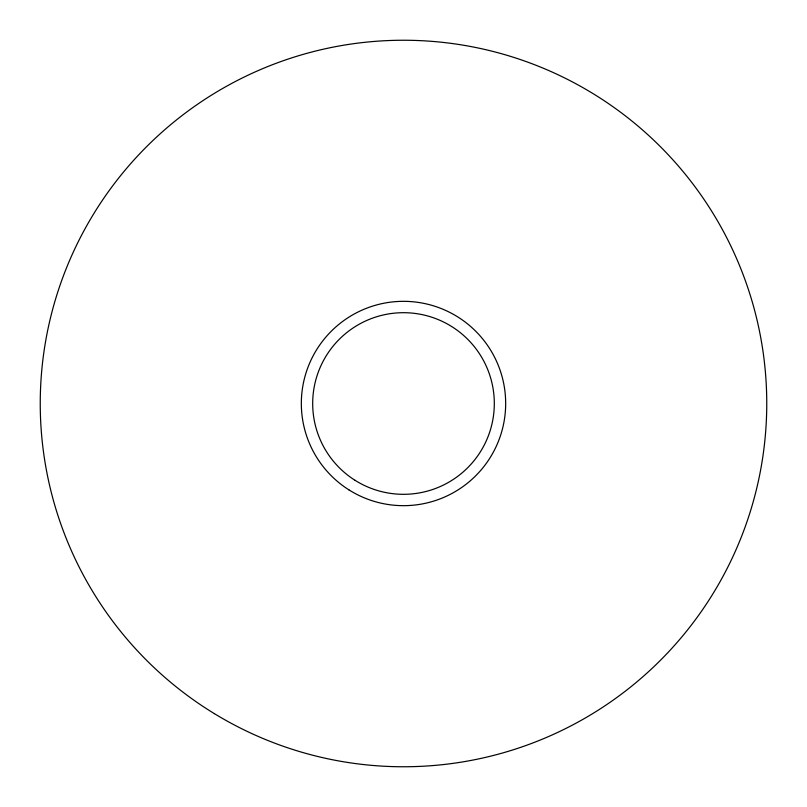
<?xml version="1.0" encoding="UTF-8"?>
<svg xmlns="http://www.w3.org/2000/svg" width="807" height="807" viewBox="0 0 807 807"><rect width="100%" height="100%" fill="white"/><g stroke="black" fill="none" stroke-linecap="round" stroke-linejoin="round"><path stroke-width="1.21" d="M214.39 713.65A363.251 363.251 0 0 0 766.65 412.195A363.251 363.251 0 0 0 229.46 84.654A363.251 363.251 0 0 0 214.39 713.65M348.896 489.849A102.166 102.166 0 0 0 505.586 407.616A102.166 102.166 0 0 0 356.018 313.035A102.166 102.166 0 0 0 348.896 489.849M354.959 480.256A90.818 90.818 0 0 0 494.237 407.152A90.818 90.818 0 0 0 361.294 323.093A90.818 90.818 0 0 0 354.959 480.256"/></g></svg>
